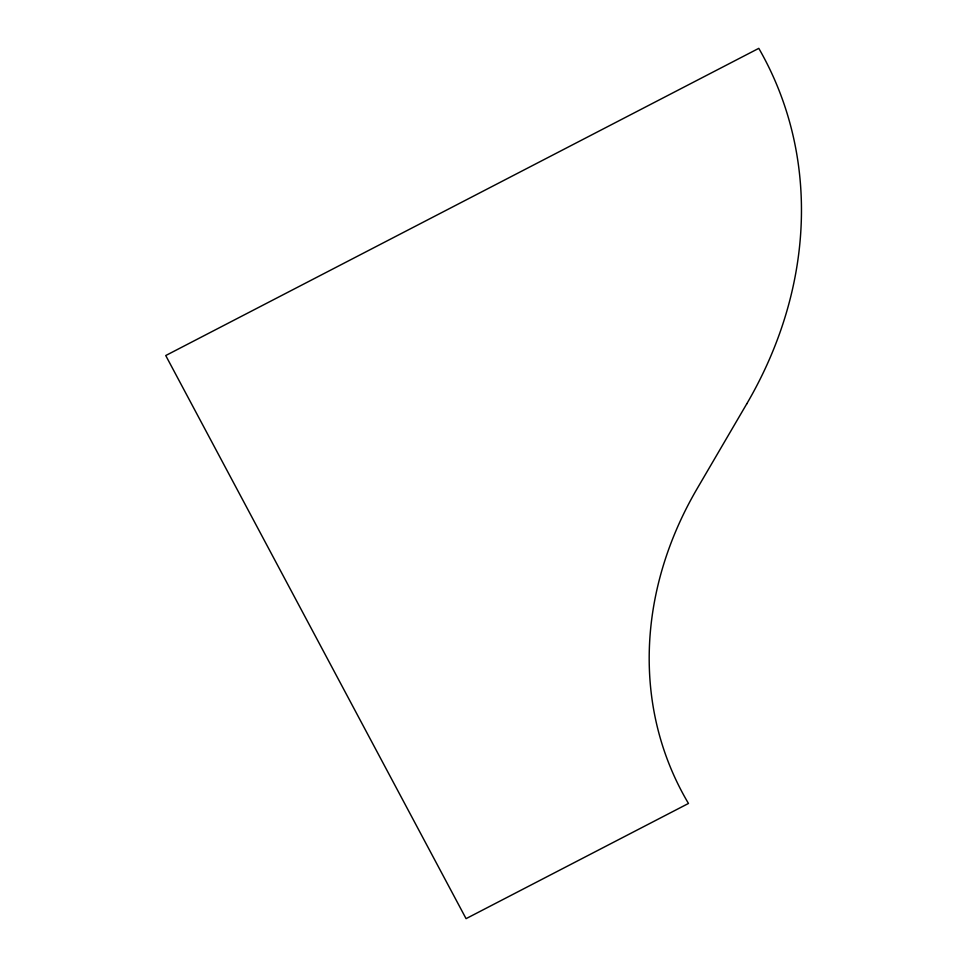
<?xml version="1.0" encoding="UTF-8"?>
<svg xmlns="http://www.w3.org/2000/svg" width="967" height="967" viewBox="0 0 967 967"><rect width="100%" height="100%" fill="white"/><g stroke="black" fill="none" stroke-linecap="round" stroke-linejoin="round"><path stroke-width="1.45" d="M746.729 403.88L697.171 488.601A384.781 326.665 -25.6 0 0 688.468 803.456L466.07 918.65L165.732 355.542L758.793 48.35A438.958 372.67 -25.6 0 1 746.729 403.88"/></g></svg>
